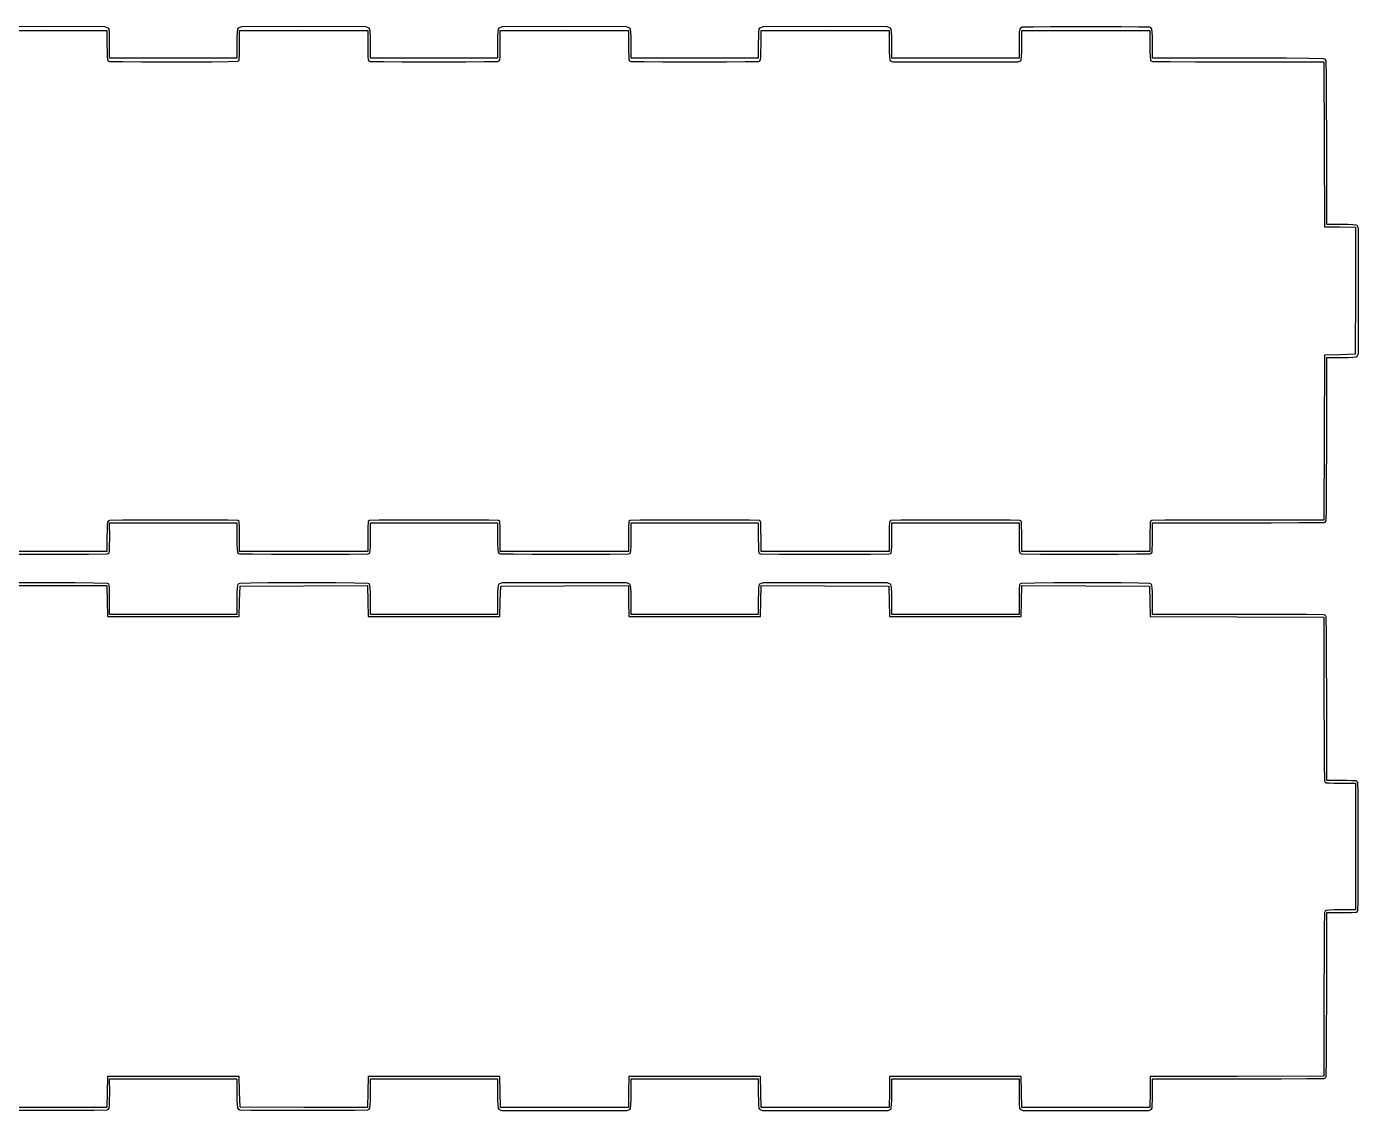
# Model space of a CAD drawing. Extents: x -107 to 343, y 32 to 302.
# Drawn here: x 218.5 to 343.5, y 32.2 to 133.9 of the extents above; entities that cross this region are included whole.
import ezdxf

# ---------------------------------------------------------------- set-up
doc = ezdxf.new("R2010")
doc.units = 0

msp = doc.modelspace()

# ---------------------------------------------------------------- linework, layer by layer
for p, q in [((220.036563, 133.921629), (214.210593, 133.917443)), ((225.862533, 133.917443), (220.036563, 133.921629)), ((226.18005, 133.786204), (225.862533, 133.917443)), ((226.241914, 133.668822), (226.18005, 133.786204)), ((238.359054, 133.786204), (238.29719, 133.668822)), ((238.676593, 133.917443), (238.359054, 133.786204)), ((244.502563, 133.921629), (238.676593, 133.917443)), ((250.328533, 133.917443), (244.502563, 133.921629)), ((250.646072, 133.786204), (250.328533, 133.917443)), ((250.707936, 133.668822), (250.646072, 133.786204)), ((262.824054, 133.786204), (262.76219, 133.668822)), ((263.141593, 133.917443), (262.824054, 133.786204)), ((268.967563, 133.921629), (263.141593, 133.917443)), ((274.793533, 133.917443), (268.967563, 133.921629)), ((275.11105, 133.786204), (274.793533, 133.917443)), ((275.172914, 133.668822), (275.11105, 133.786204)), ((287.289054, 133.786204), (287.22719, 133.668822)), ((287.606593, 133.917443), (287.289054, 133.786204)), ((293.432563, 133.921629), (287.606593, 133.917443)), ((299.258533, 133.917443), (293.432563, 133.921629)), ((299.576072, 133.786204), (299.258533, 133.917443)), ((299.637936, 133.668822), (299.576072, 133.786204)), ((311.754076, 133.786204), (311.692212, 133.668822)), ((311.920674, 133.85808), (311.754076, 133.786204)), ((312.949264, 133.884708), (311.920674, 133.85808)), ((314.569884, 133.902569), (312.949264, 133.884708)), ((317.897564, 133.906631), (314.569884, 133.902569)), ((321.225264, 133.902569), (317.897564, 133.906631)), ((322.845884, 133.884708), (321.225264, 133.902569)), ((323.874474, 133.85808), (322.845884, 133.884708)), ((324.041072, 133.786204), (323.874474, 133.85808)), ((324.102936, 133.668822), (324.041072, 133.786204)), ((214.111, 133.569), (220.079, 133.569)), ((220.079, 133.569), (226.048, 133.569)), ((226.048, 133.569), (226.048, 132.195)), ((226.276071, 133.411366), (226.241914, 133.668822)), ((226.295781, 133.004422), (226.276071, 133.411366)), ((226.301, 132.311), (226.295781, 133.004422)), ((238.243345, 133.004422), (238.238126, 132.311)), ((238.263055, 133.411366), (238.243345, 133.004422)), ((238.29719, 133.668822), (238.263055, 133.411366)), ((238.492244, 132.227184), (238.492, 133.569)), ((238.492, 133.569), (244.502, 133.569)), ((244.502, 133.569), (250.513, 133.569)), ((250.513, 133.569), (250.513, 132.195)), ((250.742071, 133.411366), (250.707936, 133.668822)), ((250.761781, 133.004422), (250.742071, 133.411366)), ((250.767, 132.311), (250.761781, 133.004422)), ((262.708322, 133.004422), (262.703103, 132.311)), ((262.728033, 133.411366), (262.708322, 133.004422)), ((262.76219, 133.668822), (262.728033, 133.411366)), ((262.95721, 132.195), (262.957, 133.569)), ((262.957, 133.569), (268.967, 133.569)), ((268.967, 133.569), (274.978, 133.569)), ((274.978, 133.569), (274.978, 132.195)), ((275.207071, 133.411366), (275.172914, 133.668822)), ((275.226781, 133.004422), (275.207071, 133.411366)), ((275.232, 132.311), (275.226781, 133.004422)), ((287.173345, 133.004422), (287.168126, 132.311)), ((287.193055, 133.411366), (287.173345, 133.004422)), ((287.22719, 133.668822), (287.193055, 133.411366)), ((287.42223, 132.195), (287.422, 133.569)), ((287.422, 133.569), (293.433, 133.569)), ((293.433, 133.569), (299.443, 133.569)), ((299.443, 133.569), (299.443, 132.195)), ((299.672071, 133.411366), (299.637936, 133.668822)), ((299.691781, 133.004422), (299.672071, 133.411366)), ((299.697, 132.311), (299.691781, 133.004422)), ((311.638345, 133.004422), (311.633126, 132.311)), ((311.658055, 133.411366), (311.638345, 133.004422)), ((311.692212, 133.668822), (311.658055, 133.411366)), ((311.887232, 132.195), (311.887, 133.569)), ((311.887, 133.569), (317.898, 133.569)), ((317.898, 133.569), (323.908, 133.569)), ((323.908, 133.569), (323.908, 132.195)), ((324.137093, 133.411366), (324.102936, 133.668822)), ((324.156804, 133.004422), (324.137093, 133.411366)), ((324.162, 132.311), (324.156804, 133.004422)), ((226.048, 132.195), (226.05351, 131.560596)), ((226.05351, 131.560596), (226.07228, 131.125183)), ((226.301, 130.956), (226.301, 132.311)), ((238.238126, 132.311), (238.238, 130.956)), ((238.461357, 130.849667), (238.477147, 131.240323)), ((238.477147, 131.240323), (238.488503, 131.703377)), ((238.488503, 131.703377), (238.492244, 132.227184)), ((250.513, 132.195), (250.51851, 131.560596)), ((250.51851, 131.560596), (250.53728, 131.125183)), ((250.767, 130.956), (250.767, 132.311)), ((262.703103, 132.311), (262.703, 130.956)), ((262.93293, 131.125183), (262.9517, 131.560596)), ((262.9517, 131.560596), (262.95721, 132.195)), ((274.978, 132.195), (274.98351, 131.560596)), ((274.98351, 131.560596), (275.00228, 131.125183)), ((275.232, 130.956), (275.232, 132.311)), ((287.168126, 132.311), (287.168, 130.956)), ((287.39795, 131.125183), (287.416698, 131.560596)), ((287.416698, 131.560596), (287.42223, 132.195)), ((299.443, 132.195), (299.448532, 131.560596)), ((299.448532, 131.560596), (299.46728, 131.125183)), ((299.697, 130.956), (299.697, 132.311)), ((311.633126, 132.311), (311.633, 130.956)), ((311.862952, 131.125183), (311.881722, 131.560596)), ((311.881722, 131.560596), (311.887232, 132.195)), ((323.908, 132.195), (323.91351, 131.560596)), ((323.91351, 131.560596), (323.93228, 131.125183)), ((324.162, 130.956), (324.162, 132.311)), ((226.07228, 131.125183), (226.101039, 130.819381)), ((226.101039, 130.819381), (226.149576, 130.719795)), ((226.149576, 130.719795), (226.280225, 130.66425)), ((226.280225, 130.66425), (227.536025, 130.640418)), ((232.27, 130.956), (226.301, 130.956)), ((227.536025, 130.640418), (229.309735, 130.623196)), ((229.309735, 130.623196), (232.320325, 130.618639)), ((238.238, 130.956), (232.27, 130.956)), ((232.320325, 130.618639), (235.892525, 130.622285)), ((235.892525, 130.622285), (237.409335, 130.640356)), ((237.409335, 130.640356), (238.32307, 130.667966)), ((238.32307, 130.667966), (238.44084, 130.751979)), ((238.44084, 130.751979), (238.461357, 130.849667)), ((250.53728, 131.125183), (250.566039, 130.819381)), ((250.566039, 130.819381), (250.614576, 130.719795)), ((250.614576, 130.719795), (250.745135, 130.664274)), ((250.745135, 130.664274), (251.990565, 130.640425)), ((256.735, 130.956), (250.767, 130.956)), ((251.990565, 130.640425), (253.749965, 130.623198)), ((253.749965, 130.623198), (256.735105, 130.618639)), ((262.703, 130.956), (256.735, 130.956)), ((256.735105, 130.618639), (259.720245, 130.623198)), ((259.720245, 130.623198), (261.479645, 130.640425)), ((261.479645, 130.640425), (262.725075, 130.664274)), ((262.725075, 130.664274), (262.855634, 130.719795)), ((262.855634, 130.719795), (262.904171, 130.819381)), ((262.904171, 130.819381), (262.93293, 131.125183)), ((275.00228, 131.125183), (275.031039, 130.819381)), ((275.031039, 130.819381), (275.079576, 130.719795)), ((275.079576, 130.719795), (275.210135, 130.664274)), ((275.210135, 130.664274), (276.455565, 130.640425)), ((281.2, 130.956), (275.232, 130.956)), ((276.455565, 130.640425), (278.214965, 130.623198)), ((278.214965, 130.623198), (281.200105, 130.618639)), ((287.168, 130.956), (281.2, 130.956)), ((281.200105, 130.618639), (284.185245, 130.623198)), ((284.185245, 130.623198), (285.944645, 130.640425)), ((285.944645, 130.640425), (287.190095, 130.664274)), ((287.190095, 130.664274), (287.320632, 130.719795)), ((287.320632, 130.719795), (287.369169, 130.819381)), ((287.369169, 130.819381), (287.39795, 131.125183)), ((299.46728, 131.125183), (299.496061, 130.819381)), ((299.496061, 130.819381), (299.544598, 130.719795)), ((299.544598, 130.719795), (299.803656, 130.612797)), ((305.665, 130.956), (299.697, 130.956)), ((299.803656, 130.612797), (305.665126, 130.610029)), ((311.633, 130.956), (305.665, 130.956)), ((305.665126, 130.610029), (311.526576, 130.612797)), ((311.526576, 130.612797), (311.785656, 130.719795)), ((311.785656, 130.719795), (311.834193, 130.819381)), ((311.834193, 130.819381), (311.862952, 131.125183)), ((323.93228, 131.125183), (323.961039, 130.819381)), ((323.961039, 130.819381), (324.009576, 130.719795)), ((324.009576, 130.719795), (324.143181, 130.663474)), ((324.143181, 130.663474), (325.812451, 130.640244)), ((332.210912, 130.955941), (324.162, 130.956)), ((325.812451, 130.640244), (328.154811, 130.623126)), ((328.154811, 130.623126), (332.178311, 130.618639)), ((332.178311, 130.618639), (340.246, 130.619)), ((336.683962, 130.95196), (332.210912, 130.955941)), ((338.830162, 130.934233), (336.683962, 130.95196)), ((340.207942, 130.908769), (338.830162, 130.934233)), ((340.380072, 130.835517), (340.207942, 130.908769)), ((340.246, 130.619), (340.267614, 122.88471)), ((340.453449, 130.66484), (340.380072, 130.835517)), ((340.479184, 129.35119), (340.453449, 130.66484)), ((340.496991, 127.30153), (340.479184, 129.35119)), ((340.501, 123.038), (340.496991, 127.30153)), ((340.267614, 122.88471), (340.289206, 115.15042)), ((340.501, 115.361), (340.501, 123.038)), ((340.289206, 115.15042), (341.750086, 115.127351)), ((341.88, 115.36102), (340.501, 115.361)), ((341.750086, 115.127351), (343.210946, 115.104285)), ((342.517094, 115.355529), (341.88, 115.36102)), ((342.954352, 115.336843), (342.517094, 115.355529)), ((343.261431, 115.308198), (342.954352, 115.336843)), ((343.210946, 115.104285), (343.18922, 109.142235)), ((343.361439, 115.259864), (343.261431, 115.308198)), ((343.468928, 115.00183), (343.361439, 115.259864)), ((343.471683, 109.12301), (343.468928, 115.00183)), ((343.18922, 109.142235), (343.167471, 103.180185)), ((343.468928, 103.24419), (343.471683, 109.12301)), ((340.289211, 103.095886), (340.267619, 95.361596)), ((341.728341, 103.138035), (340.289211, 103.095886)), ((340.500077, 95.180736), (340.501, 102.885)), ((340.501, 102.885), (341.88, 102.885)), ((343.167471, 103.180185), (341.728341, 103.138035)), ((341.88, 102.885), (342.517094, 102.890491)), ((342.517094, 102.890491), (342.954352, 102.909177)), ((342.954352, 102.909177), (343.261431, 102.937822)), ((343.261431, 102.937822), (343.361439, 102.986156)), ((343.361439, 102.986156), (343.468928, 103.24419)), ((340.267619, 95.361596), (340.246005, 87.627306)), ((340.496471, 90.630196), (340.500077, 95.180736)), ((340.478418, 88.715056), (340.496471, 90.630196)), ((226.149332, 87.525889), (226.100795, 87.426303)), ((226.279981, 87.581434), (226.149332, 87.525889)), ((227.535781, 87.605266), (226.279981, 87.581434)), ((229.309491, 87.622489), (227.535781, 87.605266)), ((232.320081, 87.627046), (229.309491, 87.622489)), ((235.892281, 87.623399), (232.320081, 87.627046)), ((237.409091, 87.605328), (235.892281, 87.623399)), ((238.322826, 87.577719), (237.409091, 87.605328)), ((238.440596, 87.493705), (238.322826, 87.577719)), ((238.461113, 87.396017), (238.440596, 87.493705)), ((250.564156, 87.493705), (250.54364, 87.396017)), ((250.68206, 87.577768), (250.564156, 87.493705)), ((251.603612, 87.605333), (250.68206, 87.577768)), ((253.132653, 87.623399), (251.603612, 87.605333)), ((256.734892, 87.627045), (253.132653, 87.623399)), ((260.337102, 87.623399), (256.734892, 87.627045)), ((261.866163, 87.605333), (260.337102, 87.623399)), ((262.787714, 87.577768), (261.866163, 87.605333)), ((262.905619, 87.493705), (262.787714, 87.577768)), ((262.926135, 87.396017), (262.905619, 87.493705)), ((275.029134, 87.493705), (275.00864, 87.396017)), ((275.147038, 87.577768), (275.029134, 87.493705)), ((276.06859, 87.605333), (275.147038, 87.577768)), ((277.59765, 87.623399), (276.06859, 87.605333)), ((281.19986, 87.627045), (277.59765, 87.623399)), ((284.8021, 87.623399), (281.19986, 87.627045)), ((286.33114, 87.605333), (284.8021, 87.623399)), ((287.252692, 87.577768), (286.33114, 87.605333)), ((287.370596, 87.493705), (287.252692, 87.577768)), ((287.391113, 87.396017), (287.370596, 87.493705)), ((299.494156, 87.493705), (299.47364, 87.396017)), ((299.61206, 87.577768), (299.494156, 87.493705)), ((300.533612, 87.605333), (299.61206, 87.577768)), ((302.062652, 87.623399), (300.533612, 87.605333)), ((305.664892, 87.627045), (302.062652, 87.623399)), ((309.267102, 87.623399), (305.664892, 87.627045)), ((310.796162, 87.605333), (309.267102, 87.623399)), ((311.717714, 87.577768), (310.796162, 87.605333)), ((311.835618, 87.493705), (311.717714, 87.577768)), ((311.856113, 87.396017), (311.835618, 87.493705)), ((323.95927, 87.493759), (323.938753, 87.396071)), ((324.08087, 87.579352), (323.95927, 87.493759)), ((325.31456, 87.605546), (324.08087, 87.579352)), ((327.33055, 87.623507), (325.31456, 87.605546)), ((332.128, 87.6271), (327.33055, 87.623507)), ((340.246005, 87.627306), (332.128, 87.6271)), ((340.366181, 87.425369), (340.451899, 87.545896)), ((340.451899, 87.545896), (340.478418, 88.715056)), ((226.053266, 86.685088), (226.047756, 86.050684)), ((226.072036, 87.120499), (226.053266, 86.685088)), ((226.100795, 87.426303), (226.072036, 87.120499)), ((226.301892, 85.95011), (226.301, 87.3742)), ((226.301, 87.3742), (232.27, 87.3742)), ((232.27, 87.3742), (238.238, 87.3742)), ((238.238, 87.3742), (238.238, 86.0001)), ((238.476904, 87.005361), (238.461113, 87.396017)), ((238.488259, 86.542307), (238.476904, 87.005361)), ((238.492, 86.0185), (238.488259, 86.542307)), ((250.516493, 86.542307), (250.512775, 86.0185)), ((250.527849, 87.005361), (250.516493, 86.542307)), ((250.54364, 87.396017), (250.527849, 87.005361)), ((250.766882, 85.95011), (250.767, 87.3742)), ((250.767, 87.3742), (256.735, 87.3742)), ((256.735, 87.3742), (262.703, 87.3742)), ((262.703, 87.3742), (262.703, 86.0001)), ((262.941904, 87.005361), (262.926135, 87.396017)), ((262.95326, 86.542307), (262.941904, 87.005361)), ((262.957, 86.0185), (262.95326, 86.542307)), ((274.981493, 86.542307), (274.977753, 86.0185)), ((274.992849, 87.005361), (274.981493, 86.542307)), ((275.00864, 87.396017), (274.992849, 87.005361)), ((275.231914, 85.95011), (275.232, 87.3742)), ((275.232, 87.3742), (281.2, 87.3742)), ((281.2, 87.3742), (287.168, 87.3742)), ((287.168, 87.3742), (287.168, 85.9502)), ((287.406904, 87.005361), (287.391113, 87.396017)), ((287.418259, 86.542307), (287.406904, 87.005361)), ((287.422, 86.0185), (287.418259, 86.542307)), ((299.446493, 86.542307), (299.442753, 86.0185)), ((299.457849, 87.005361), (299.446493, 86.542307)), ((299.47364, 87.396017), (299.457849, 87.005361)), ((299.696883, 85.9502), (299.697, 87.3742)), ((299.697, 87.3742), (305.665, 87.3742)), ((305.665, 87.3742), (311.633, 87.3742)), ((311.633, 87.3742), (311.633, 85.9502)), ((311.871904, 87.005361), (311.856113, 87.396017)), ((311.883259, 86.542307), (311.871904, 87.005361)), ((311.887, 86.0185), (311.883259, 86.542307)), ((323.911629, 86.542361), (323.907888, 86.018554)), ((323.922985, 87.005415), (323.911629, 86.542361)), ((323.938753, 87.396071), (323.922985, 87.005415)), ((324.161892, 86.00019), (324.162, 87.3742)), ((324.162, 87.3742), (332.197, 87.3742)), ((332.197, 87.3742), (335.2873, 87.377885)), ((335.2873, 87.377885), (337.91125, 87.38923)), ((337.91125, 87.38923), (340.25466, 87.404408)), ((340.25466, 87.404408), (340.366181, 87.425369)), ((226.047756, 86.050684), (226.048, 84.6767)), ((226.27797, 84.771168), (226.297479, 85.154711)), ((226.297479, 85.154711), (226.301892, 85.95011)), ((238.238, 86.0001), (238.24351, 85.365696)), ((238.24351, 85.365696), (238.26228, 84.930283)), ((238.492, 84.6767), (238.492, 86.0185)), ((250.512775, 86.0185), (250.513, 84.6767)), ((250.742983, 84.771168), (250.76247, 85.154711)), ((250.76247, 85.154711), (250.766882, 85.95011)), ((262.703, 86.0001), (262.708532, 85.365696)), ((262.708532, 85.365696), (262.72728, 84.930283)), ((262.957, 84.6767), (262.957, 86.0185)), ((274.977753, 86.0185), (274.978, 84.6767)), ((275.207993, 84.771168), (275.227502, 85.154711)), ((275.227502, 85.154711), (275.231914, 85.95011)), ((287.168, 85.9502), (287.172412, 85.154801)), ((287.172412, 85.154801), (287.191899, 84.771258)), ((287.422, 84.6767), (287.422, 86.0185)), ((299.442753, 86.0185), (299.443, 84.6767)), ((299.672984, 84.771258), (299.69247, 85.154801)), ((299.69247, 85.154801), (299.696883, 85.9502)), ((311.633, 85.9502), (311.637412, 85.154801)), ((311.637412, 85.154801), (311.656921, 84.771258)), ((311.887, 84.6767), (311.887, 86.0185)), ((323.907888, 86.018554), (323.908, 84.6767)), ((324.137612, 84.930373), (324.156382, 85.365786)), ((324.156382, 85.365786), (324.161892, 86.00019)), ((220.079, 84.6767), (214.111, 84.6767)), ((217.014895, 84.428298), (220.005125, 84.423739)), ((220.005125, 84.423739), (222.326095, 84.427426)), ((226.048, 84.6767), (220.079, 84.6767)), ((222.326095, 84.427426), (224.302405, 84.438769)), ((224.302405, 84.438769), (226.057415, 84.453992)), ((226.057415, 84.453992), (226.167973, 84.474906)), ((226.167973, 84.474906), (226.240924, 84.556515)), ((226.240924, 84.556515), (226.27797, 84.771168)), ((238.26228, 84.930283), (238.291039, 84.624481)), ((238.291039, 84.624481), (238.339576, 84.524895)), ((238.339576, 84.524895), (238.470158, 84.46937)), ((238.470158, 84.46937), (239.717648, 84.445523)), ((244.502, 84.6767), (238.492, 84.6767)), ((239.717648, 84.445523), (241.479918, 84.428298)), ((241.479918, 84.428298), (244.470118, 84.423739)), ((244.470118, 84.423739), (246.791088, 84.427426)), ((250.513, 84.6767), (244.502, 84.6767)), ((246.791088, 84.427426), (248.767398, 84.438769)), ((248.767398, 84.438769), (250.522428, 84.453992)), ((250.522428, 84.453992), (250.632986, 84.474906)), ((250.632986, 84.474906), (250.705937, 84.556515)), ((250.705937, 84.556515), (250.742983, 84.771168)), ((262.72728, 84.930283), (262.756061, 84.624481)), ((262.756061, 84.624481), (262.804598, 84.524895)), ((262.804598, 84.524895), (262.935157, 84.46937)), ((262.935157, 84.46937), (264.182667, 84.445523)), ((268.967, 84.6767), (262.957, 84.6767)), ((264.182667, 84.445523), (265.944917, 84.428298)), ((265.944917, 84.428298), (268.935147, 84.423739)), ((268.935147, 84.423739), (271.256117, 84.427426)), ((274.978, 84.6767), (268.967, 84.6767)), ((271.256117, 84.427426), (273.232427, 84.438769)), ((273.232427, 84.438769), (274.987437, 84.453992)), ((274.987437, 84.453992), (275.097995, 84.474906)), ((275.097995, 84.474906), (275.170946, 84.556515)), ((275.170946, 84.556515), (275.207993, 84.771168)), ((287.191899, 84.771258), (287.228945, 84.556605)), ((287.228945, 84.556605), (287.301896, 84.474996)), ((287.301896, 84.474996), (287.412431, 84.454082)), ((287.412431, 84.454082), (289.157991, 84.438859)), ((293.433, 84.6767), (287.422, 84.6767)), ((289.157991, 84.438859), (291.123861, 84.427516)), ((291.123861, 84.427516), (293.432441, 84.423829)), ((293.432441, 84.423829), (295.741021, 84.427516)), ((299.443, 84.6767), (293.433, 84.6767)), ((295.741021, 84.427516), (297.706891, 84.438859)), ((297.706891, 84.438859), (299.452451, 84.454082)), ((299.452451, 84.454082), (299.562986, 84.474996)), ((299.562986, 84.474996), (299.635937, 84.556605)), ((299.635937, 84.556605), (299.672984, 84.771258)), ((311.656921, 84.771258), (311.693968, 84.556605)), ((311.693968, 84.556605), (311.766919, 84.474996)), ((311.766919, 84.474996), (311.877477, 84.454082)), ((311.877477, 84.454082), (313.632487, 84.438859)), ((317.898, 84.6767), (311.887, 84.6767)), ((313.632487, 84.438859), (315.608797, 84.427516)), ((315.608797, 84.427516), (317.929767, 84.423829)), ((323.908, 84.6767), (317.898, 84.6767)), ((317.929767, 84.423829), (320.919997, 84.428388)), ((320.919997, 84.428388), (322.682247, 84.445613)), ((322.682247, 84.445613), (323.929757, 84.46946)), ((323.929757, 84.46946), (324.060316, 84.524985)), ((324.060316, 84.524985), (324.108853, 84.624571)), ((324.108853, 84.624571), (324.137612, 84.930373)), ((214.111, 81.4734), (220.077, 81.4734)), ((220.05589, 81.726263), (216.71728, 81.722204)), ((223.05268, 81.721705), (220.05589, 81.726263)), ((220.077, 81.4734), (226.044, 81.4734)), ((224.81864, 81.704479), (223.05268, 81.721705)), ((226.06882, 81.680637), (224.81864, 81.704479)), ((226.044, 81.4734), (226.06716, 80.01927)), ((226.199402, 81.625107), (226.06882, 81.680637)), ((226.247939, 81.525519), (226.199402, 81.625107)), ((226.27672, 81.219717), (226.247939, 81.525519)), ((238.263046, 81.230999), (238.243336, 80.824055)), ((238.297181, 81.488455), (238.263046, 81.230999)), ((238.359045, 81.605839), (238.297181, 81.488455)), ((238.52571, 81.677731), (238.359045, 81.605839)), ((238.491333, 79.99816), (238.533643, 81.43122)), ((239.55764, 81.704346), (238.52571, 81.677731)), ((238.533643, 81.43122), (244.520973, 81.452861)), ((241.18328, 81.722204), (239.55764, 81.704346)), ((244.52191, 81.726263), (241.18328, 81.722204)), ((244.520973, 81.452861), (250.508283, 81.4745)), ((247.5187, 81.721705), (244.52191, 81.726263)), ((249.28464, 81.704479), (247.5187, 81.721705)), ((250.53482, 81.680637), (249.28464, 81.704479)), ((250.508283, 81.4745), (250.531443, 80.0198)), ((250.665424, 81.625107), (250.53482, 81.680637)), ((250.713961, 81.525519), (250.665424, 81.625107)), ((250.74272, 81.219717), (250.713961, 81.525519)), ((262.728033, 81.230966), (262.708322, 80.824022)), ((262.76219, 81.488422), (262.728033, 81.230966)), ((262.824054, 81.605806), (262.76219, 81.488422)), ((263.141593, 81.737045), (262.824054, 81.605806)), ((262.957333, 79.99816), (262.999665, 81.43122)), ((262.999665, 81.43122), (268.986975, 81.452861)), ((268.967563, 81.741231), (263.141593, 81.737045)), ((274.793533, 81.737045), (268.967563, 81.741231)), ((268.986975, 81.452861), (274.974285, 81.4745)), ((275.11105, 81.605806), (274.793533, 81.737045)), ((274.974285, 81.4745), (274.997467, 80.0198)), ((275.172914, 81.488422), (275.11105, 81.605806)), ((275.207071, 81.230966), (275.172914, 81.488422)), ((275.226781, 80.824022), (275.207071, 81.230966)), ((287.193055, 81.230966), (287.173345, 80.824022)), ((287.22719, 81.488422), (287.193055, 81.230966)), ((287.289054, 81.605806), (287.22719, 81.488422)), ((287.606593, 81.737045), (287.289054, 81.605806)), ((287.40316, 80.0198), (287.426319, 81.4745)), ((287.426319, 81.4745), (293.413629, 81.452861)), ((293.432563, 81.741231), (287.606593, 81.737045)), ((293.413629, 81.452861), (299.400959, 81.43122)), ((299.258533, 81.737045), (293.432563, 81.741231)), ((299.576072, 81.605806), (299.258533, 81.737045)), ((299.400959, 81.43122), (299.44327, 79.99816)), ((299.637936, 81.488422), (299.576072, 81.605806)), ((299.672071, 81.230966), (299.637936, 81.488422)), ((299.691781, 80.824022), (299.672071, 81.230966)), ((311.686178, 81.525486), (311.657397, 81.219684)), ((311.734715, 81.625074), (311.686178, 81.525486)), ((311.865297, 81.680604), (311.734715, 81.625074)), ((313.115477, 81.704446), (311.865297, 81.680604)), ((311.86816, 80.0198), (311.891342, 81.4745)), ((311.891342, 81.4745), (317.878652, 81.452861)), ((314.881437, 81.721671), (313.115477, 81.704446)), ((317.878227, 81.72623), (314.881437, 81.721671)), ((321.216837, 81.722171), (317.878227, 81.72623)), ((317.878652, 81.452861), (323.865962, 81.43122)), ((322.842477, 81.704313), (321.216837, 81.722171)), ((323.874407, 81.677698), (322.842477, 81.704313)), ((323.865962, 81.43122), (323.908294, 79.99816)), ((324.041072, 81.605806), (323.874407, 81.677698)), ((324.102936, 81.488422), (324.041072, 81.605806)), ((324.137093, 81.230966), (324.102936, 81.488422)), ((324.156804, 80.824022), (324.137093, 81.230966)), ((226.06716, 80.01927), (226.090319, 78.56514)), ((226.295468, 80.784304), (226.27672, 81.219717)), ((226.301, 80.1499), (226.295468, 80.784304)), ((226.301, 78.7758), (226.301, 80.1499)), ((238.238117, 80.130633), (238.238, 78.7758)), ((238.243336, 80.824055), (238.238117, 80.130633)), ((238.449, 78.5651), (238.491333, 79.99816)), ((250.531443, 80.0198), (250.554602, 78.5651)), ((250.76149, 80.784304), (250.74272, 81.219717)), ((250.767, 80.1499), (250.76149, 80.784304)), ((250.767, 78.7758), (250.767, 80.1499)), ((262.703103, 80.1306), (262.703, 78.7758)), ((262.708322, 80.824022), (262.703103, 80.1306)), ((262.915, 78.5651), (262.957333, 79.99816)), ((274.997467, 80.0198), (275.020627, 78.5651)), ((275.232, 80.1306), (275.226781, 80.824022)), ((275.232, 78.7758), (275.232, 80.1306)), ((287.168126, 80.1306), (287.168, 78.7758)), ((287.173345, 80.824022), (287.168126, 80.1306)), ((287.38, 78.5651), (287.40316, 80.0198)), ((299.44327, 79.99816), (299.485602, 78.5651)), ((299.697, 80.1306), (299.691781, 80.824022)), ((299.697, 78.7758), (299.697, 80.1306)), ((311.633117, 80.149867), (311.633, 78.7758)), ((311.638649, 80.784271), (311.633117, 80.149867)), ((311.657397, 81.219684), (311.638649, 80.784271)), ((311.845, 78.5651), (311.86816, 80.0198)), ((323.908294, 79.99816), (323.950627, 78.5651)), ((324.162, 80.1306), (324.156804, 80.824022)), ((324.162, 78.7758), (324.162, 80.1306)), ((232.27, 78.7758), (226.301, 78.7758)), ((238.238, 78.7758), (232.27, 78.7758)), ((256.735, 78.7758), (250.767, 78.7758)), ((262.703, 78.7758), (256.735, 78.7758)), ((281.2, 78.7758), (275.232, 78.7758)), ((287.168, 78.7758), (281.2, 78.7758)), ((305.665, 78.7758), (299.697, 78.7758)), ((311.633, 78.7758), (305.665, 78.7758)), ((332.230239, 78.775874), (324.162, 78.7758)), ((336.253989, 78.771385), (332.230239, 78.775874)), ((338.596459, 78.754269), (336.253989, 78.771385)), ((340.265819, 78.731039), (338.596459, 78.754269)), ((340.399424, 78.674717), (340.265819, 78.731039)), ((226.090319, 78.56514), (232.27, 78.5651)), ((232.27, 78.5651), (238.449, 78.5651)), ((250.554602, 78.5651), (256.735, 78.5651)), ((256.735, 78.5651), (262.915, 78.5651)), ((275.020627, 78.5651), (281.2, 78.5651)), ((281.2, 78.5651), (287.38, 78.5651)), ((299.485602, 78.5651), (305.665, 78.5651)), ((305.665, 78.5651), (311.845, 78.5651)), ((323.950627, 78.5651), (332.098617, 78.543604)), ((332.098617, 78.543604), (340.246637, 78.522108)), ((340.246637, 78.522108), (340.247, 70.8262)), ((340.455868, 78.54207), (340.399424, 78.674717)), ((340.479296, 76.94963), (340.455868, 78.54207)), ((340.496498, 74.713), (340.479296, 76.94963)), ((340.501, 70.8772), (340.496498, 74.713)), ((340.247, 70.8262), (340.251502, 66.99061)), ((340.501, 63.1808), (340.501, 70.8772)), ((340.251502, 66.99061), (340.268704, 64.7541)), ((340.268704, 64.7541), (340.292132, 63.16175)), ((340.292132, 63.16175), (340.348576, 63.029103)), ((340.348576, 63.029103), (340.448584, 62.980768)), ((340.448584, 62.980768), (340.755686, 62.952123)), ((341.848, 63.180821), (340.501, 63.1808)), ((340.755686, 62.952123), (341.192944, 62.933438)), ((341.192944, 62.933438), (341.830038, 62.927946)), ((341.830038, 62.927946), (343.21, 62.9279)), ((342.374022, 63.177105), (341.848, 63.180821)), ((342.839031, 63.165791), (342.374022, 63.177105)), ((343.231335, 63.150075), (342.839031, 63.165791)), ((343.21, 62.9279), (343.21, 56.985)), ((343.329439, 63.129654), (343.231335, 63.150075)), ((343.413858, 63.012246), (343.329439, 63.129654)), ((343.441542, 62.094581), (343.413858, 63.012246)), ((343.459685, 60.571991), (343.441542, 62.094581)), ((343.463358, 56.984961), (343.459685, 60.571991)), ((343.21, 56.985), (343.21, 51.042)), ((343.459685, 53.397931), (343.463358, 56.984961)), ((343.441542, 51.875341), (343.459685, 53.397931)), ((343.413858, 50.957676), (343.441542, 51.875341)), ((340.292095, 50.808196), (340.268666, 49.215846)), ((340.348538, 50.940843), (340.292095, 50.808196)), ((340.448546, 50.989178), (340.348538, 50.940843)), ((340.755648, 51.017823), (340.448546, 50.989178)), ((340.500761, 43.092774), (340.501, 50.7891)), ((340.501, 50.7891), (341.848, 50.7891)), ((341.192906, 51.036508), (340.755648, 51.017823)), ((341.83, 51.042), (341.192906, 51.036508)), ((343.21, 51.042), (341.83, 51.042)), ((341.848, 50.7891), (342.374022, 50.792816)), ((342.374022, 50.792816), (342.839031, 50.80413)), ((342.839031, 50.80413), (343.231335, 50.819847)), ((343.231335, 50.819847), (343.329439, 50.840268)), ((343.329439, 50.840268), (343.413858, 50.957676)), ((340.268666, 49.215846), (340.251464, 46.979336)), ((340.251464, 46.979336), (340.246962, 43.143746)), ((340.246962, 43.143746), (340.247, 35.4478)), ((340.496259, 39.256974), (340.500761, 43.092774)), ((340.479057, 37.020344), (340.496259, 39.256974)), ((340.455628, 35.427904), (340.479057, 37.020344)), ((226.09, 35.4048), (226.06684, 33.95067)), ((232.27, 35.4048), (226.09, 35.4048)), ((226.301883, 33.820033), (226.301, 35.1941)), ((226.301, 35.1941), (232.27, 35.1941)), ((238.449398, 35.4048), (232.27, 35.4048)), ((232.27, 35.1941), (238.238, 35.1941)), ((238.238, 35.1941), (238.238, 33.8393)), ((238.49173, 33.97174), (238.449398, 35.4048)), ((250.555, 35.4048), (250.53184, 33.9501)), ((256.735, 35.4048), (250.555, 35.4048)), ((250.766883, 33.820033), (250.767, 35.1941)), ((250.767, 35.1941), (256.735, 35.1941)), ((262.914658, 35.40486), (256.735, 35.4048)), ((256.735, 35.1941), (262.703, 35.1941)), ((262.703, 35.1941), (262.703, 33.82)), ((262.937818, 33.95073), (262.914658, 35.40486)), ((275.02, 35.4048), (274.99684, 33.95067)), ((281.2, 35.4048), (275.02, 35.4048)), ((275.231907, 33.82), (275.232, 35.1941)), ((275.232, 35.1941), (281.2, 35.1941)), ((287.379681, 35.40486), (281.2, 35.4048)), ((281.2, 35.1941), (287.168, 35.1941)), ((287.168, 35.1941), (287.168, 33.82)), ((287.40284, 33.95073), (287.379681, 35.40486)), ((299.485, 35.4048), (299.46184, 33.95067)), ((305.665, 35.4048), (299.485, 35.4048)), ((299.696882, 33.82), (299.697, 35.1941)), ((299.697, 35.1941), (305.665, 35.1941)), ((311.844658, 35.40486), (305.665, 35.4048)), ((305.665, 35.1941), (311.633, 35.1941)), ((311.633, 35.1941), (311.633, 33.82)), ((311.867818, 33.95073), (311.844658, 35.40486)), ((323.95099, 35.404809), (323.92783, 33.950679)), ((332.09898, 35.426304), (323.95099, 35.404809)), ((324.161884, 33.82), (324.162, 35.1941)), ((324.162, 35.1941), (332.23, 35.1941)), ((340.247, 35.4478), (332.09898, 35.426304)), ((332.23, 35.1941), (336.25375, 35.198589)), ((336.25375, 35.198589), (338.59622, 35.215705)), ((338.59622, 35.215705), (340.26558, 35.238935)), ((340.26558, 35.238935), (340.399185, 35.295257)), ((340.399185, 35.295257), (340.455628, 35.427904)), ((226.06684, 33.95067), (226.043681, 32.49654)), ((226.296351, 33.185629), (226.301883, 33.820033)), ((238.238, 33.8393), (238.243219, 33.145878)), ((238.534041, 32.53868), (238.49173, 33.97174)), ((250.53184, 33.9501), (250.508681, 32.4954)), ((250.761373, 33.185629), (250.766883, 33.820033)), ((262.703, 33.82), (262.708532, 33.185596)), ((262.961, 32.4966), (262.937818, 33.95073)), ((274.99684, 33.95067), (274.973658, 32.49654)), ((275.226374, 33.185596), (275.231907, 33.82)), ((287.168, 33.82), (287.17351, 33.185596)), ((287.426, 32.4966), (287.40284, 33.95073)), ((299.46184, 33.95067), (299.438681, 32.49654)), ((299.691372, 33.185596), (299.696882, 33.82)), ((311.633, 33.82), (311.638532, 33.185596)), ((311.891, 32.4966), (311.867818, 33.95073)), ((323.92783, 33.950679), (323.904648, 32.496549)), ((324.156374, 33.185596), (324.161884, 33.82)), ((220.077, 32.4966), (214.111, 32.4966)), ((226.043681, 32.49654), (220.077, 32.4966)), ((226.248822, 32.444414), (226.277603, 32.750216)), ((226.277603, 32.750216), (226.296351, 33.185629)), ((238.243219, 33.145878), (238.262929, 32.738934)), ((238.262929, 32.738934), (238.297064, 32.481478)), ((244.521371, 32.517041), (238.534041, 32.53868)), ((250.508681, 32.4954), (244.521371, 32.517041)), ((250.713844, 32.444414), (250.742603, 32.750216)), ((250.742603, 32.750216), (250.761373, 33.185629)), ((262.708532, 33.185596), (262.72728, 32.750183)), ((262.72728, 32.750183), (262.756061, 32.444381)), ((268.967, 32.4966), (262.961, 32.4966)), ((274.973658, 32.49654), (268.967, 32.4966)), ((275.178845, 32.444381), (275.207627, 32.750183)), ((275.207627, 32.750183), (275.226374, 33.185596)), ((287.17351, 33.185596), (287.19228, 32.750183)), ((287.19228, 32.750183), (287.221039, 32.444381)), ((293.433, 32.4966), (287.426, 32.4966)), ((299.438681, 32.49654), (293.433, 32.4966)), ((299.643843, 32.444381), (299.672602, 32.750183)), ((299.672602, 32.750183), (299.691372, 33.185596)), ((311.638532, 33.185596), (311.65728, 32.750183)), ((311.65728, 32.750183), (311.686061, 32.444381)), ((317.898, 32.4966), (311.891, 32.4966)), ((323.904648, 32.496549), (317.898, 32.4966)), ((324.108845, 32.444381), (324.137604, 32.750183)), ((324.137604, 32.750183), (324.156374, 33.185596)), ((216.718163, 32.247729), (220.056773, 32.24367)), ((220.056773, 32.24367), (223.053563, 32.248229)), ((223.053563, 32.248229), (224.819523, 32.265454)), ((224.819523, 32.265454), (226.069703, 32.289296)), ((226.069703, 32.289296), (226.200285, 32.344826)), ((226.200285, 32.344826), (226.248822, 32.444414)), ((238.297064, 32.481478), (238.358928, 32.364094)), ((238.358928, 32.364094), (238.525593, 32.292203)), ((238.525593, 32.292203), (239.557523, 32.265588)), ((239.557523, 32.265588), (241.183163, 32.247729)), ((241.183163, 32.247729), (244.521793, 32.24367)), ((244.521793, 32.24367), (247.518583, 32.248229)), ((247.518583, 32.248229), (249.284523, 32.265454)), ((249.284523, 32.265454), (250.534703, 32.289296)), ((250.534703, 32.289296), (250.665307, 32.344826)), ((250.665307, 32.344826), (250.713844, 32.444414)), ((262.756061, 32.444381), (262.804598, 32.344793)), ((262.804598, 32.344793), (263.063723, 32.237771)), ((263.063723, 32.237771), (268.967463, 32.235021)), ((268.967463, 32.235021), (274.871183, 32.237771)), ((274.871183, 32.237771), (275.130308, 32.344793)), ((275.130308, 32.344793), (275.178845, 32.444381)), ((287.221039, 32.444381), (287.269576, 32.344793)), ((287.269576, 32.344793), (287.528701, 32.237771)), ((287.528701, 32.237771), (293.432441, 32.235021)), ((293.432441, 32.235021), (299.336181, 32.237771)), ((299.336181, 32.237771), (299.595306, 32.344793)), ((299.595306, 32.344793), (299.643843, 32.444381)), ((311.686061, 32.444381), (311.734598, 32.344793)), ((311.734598, 32.344793), (311.993723, 32.237771)), ((311.993723, 32.237771), (317.897443, 32.235021)), ((317.897443, 32.235021), (323.801183, 32.237771)), ((323.801183, 32.237771), (324.060308, 32.344793)), ((324.060308, 32.344793), (324.108845, 32.444381))]:
    msp.add_line(p, q)

doc.saveas('drawing.dxf')
